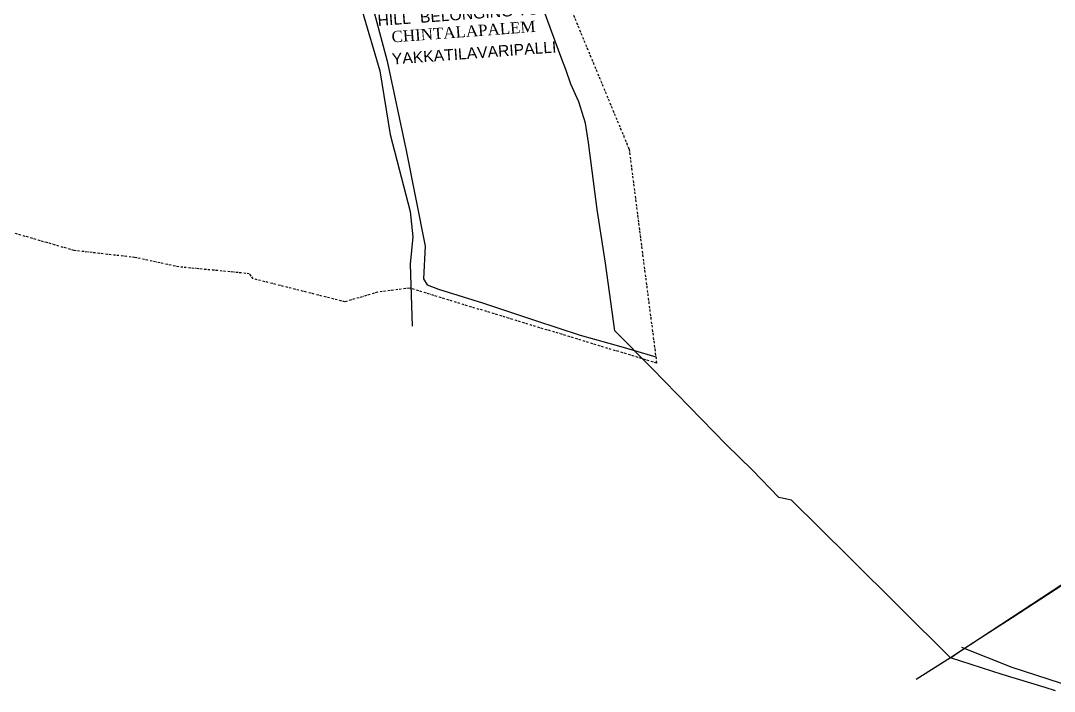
# Model space of a CAD drawing. Header units: inches. Extents: x 304037 to 460575, y 1453943 to 1639883.
# Drawn here: x 328427 to 330785, y 1595885 to 1597415 of the extents above; entities that cross this region are included whole.
import ezdxf

# ---------------------------------------------------------------- set-up
doc = ezdxf.new("R2010")
doc.units = ezdxf.units.IN
doc.header["$MEASUREMENT"] = 0
doc.linetypes.add('BORDER', pattern=[1.75, 0.5, -0.25, 0.5, -0.25, 0, -0.25])
for name, color, linetype in [('HILL', 8, 'Continuous'), ('SURVEY_BND', 7, 'Continuous'), ('SURVEY_NO', 7, 'Continuous'), ('TEXT', 7, 'Continuous'), ('WATER_BODY', 4, 'Continuous')]:
    doc.layers.add(name, color=color, linetype=linetype)
doc.layers.add('VILL_BOUNDARY', color=6, linetype='BORDER', lineweight=30)
doc.styles.get("Standard").update_dxf_attribs({"font": 'arial.ttf'})

# ---------------------------------------------------------------- blocks, each defined once
blk = doc.blocks.new('CHEPINAPI')
at = {"layer": 'HILL', "linetype": 'ByBlock'}
blk.add_lwpolyline([(-405.09, -180.6), (-421.87, -175.49), (-433.36, -171.24)], dxfattribs=at)
at = {"layer": 'VILL_BOUNDARY', "linetype": 'ByBlock'}
for points in [[(-411.89, -180.66), (-414.25, -179.93), (-424.11, -177.2), (-435.91, -173.63), (-434, -172.24), (-433.24, -171.67), (-428.12, -168.21), (-422.1, -164.18), (-415.68, -159.78), (-410.95, -156.54)], [(-435.91, -173.63), (-443.63, -178.67)]]:
    blk.add_lwpolyline(points, dxfattribs=at)
blk = doc.blocks.new('KALUVOYA')
at = {"layer": 'VILL_BOUNDARY', "linetype": 'ByBlock'}
blk.add_lwpolyline([(105.32, -721.56), (76.16, -740.72), (53.67, -718.42), (40.82, -705.74), (38.08, -705.18), (32.17, -699.13), (26.33, -693.41), (9.94, -676.56), (1.67, -668.21), (-0.46, -653.19), (-2.28, -641.32), (-4.25, -626.44), (-4.89, -622.14), (-6.4, -617.4), (-8.11, -613.49), (-9.26, -610.22), (-10.18, -607.94), (-11.65, -603.95), (-16.03, -592.01)], dxfattribs=at)
blk = doc.blocks.new('CHINTALAPALEM')
at = {"layer": 'HILL', "linetype": 'ByBlock'}
blk.add_lwpolyline([(435.43, -22.05), (437.89, -33.04), (441.24, -53.02), (444.55, -74.5), (443.95, -81.71), (444.67, -83.11), (447.12, -84.17), (456.8, -87.63), (468.44, -92.02), (478.19, -95.73), (487.68, -98.8), (494.82, -101.22)], dxfattribs=at)
at = {"layer": 'SURVEY_BND'}
blk.add_lwpolyline([(401.09, 40.78), (400.31, 29.74), (406.52, 17.43), (408.98, 13.08), (416.18, 4.76), (432.75, -21.61), (436.16, -35.09), (437.85, -49.32), (441.6, -66.64), (441.9, -72.32), (441.09, -78.33), (440.98, -92.18)], dxfattribs=at)
at = {"layer": 'VILL_BOUNDARY'}
blk.add_lwpolyline([(463.95, 18.4), (490.82, -54.83), (494.95, -102.65), (440.64, -83.66), (433.54, -84.3), (426.24, -86.13), (406.06, -80.14), (405.23, -78.99), (389.62, -76.81), (379.9, -74.31), (366.49, -72.2), (351.63, -67.21)], dxfattribs=at)
at = {"layer": 'TEXT', "char_height": 2.5, "attachment_point": 1, "rotation": 1.8371}
for s, insert, width in [('   PORTION OF HILL ', (435.93, -18.46), 25.251), ('BELONGING TO ', (445.5, -22.32), 30.3441), ('{\\fTimes New Roman|b0|i0|c0|p18;CHINTALAPALEM}', (439.02, -26.41), 25.251), ('YAKKATILAVARIPALLI', (438.88, -31.32), 25.251)]:
    blk.add_mtext(s, dxfattribs=dict(at, insert=insert, width=width))

msp = doc.modelspace()

# ---------------------------------------------------------------- block references
at = {"layer": 'SURVEY_BND', "linetype": 'ByBlock', "xscale": 10.02859871034559, "yscale": 10.02859871041437, "zscale": 10.02859871035882, "rotation": 358.8092314755046}
msp.add_blockref('CHEPINAPI', (334955.4, 1597611.1), dxfattribs=at)
at = {"layer": 'SURVEY_NO', "linetype": 'ByBlock', "xscale": 10.28897121464032, "yscale": 10.28897121457703, "zscale": 10.28897121467575, "rotation": 359.9644961035237}
msp.add_blockref('KALUVOYA', (329769.8, 1603582.8), dxfattribs=at)
at = {"layer": 'WATER_BODY', "linetype": 'ByBlock', "xscale": 10.25705948536904, "yscale": 10.25705948523682, "zscale": 10.2570594853704, "rotation": 2.390673287726939}
msp.add_blockref('CHINTALAPALEM', (324761.6, 1597474), dxfattribs=at)

doc.saveas('drawing.dxf')
